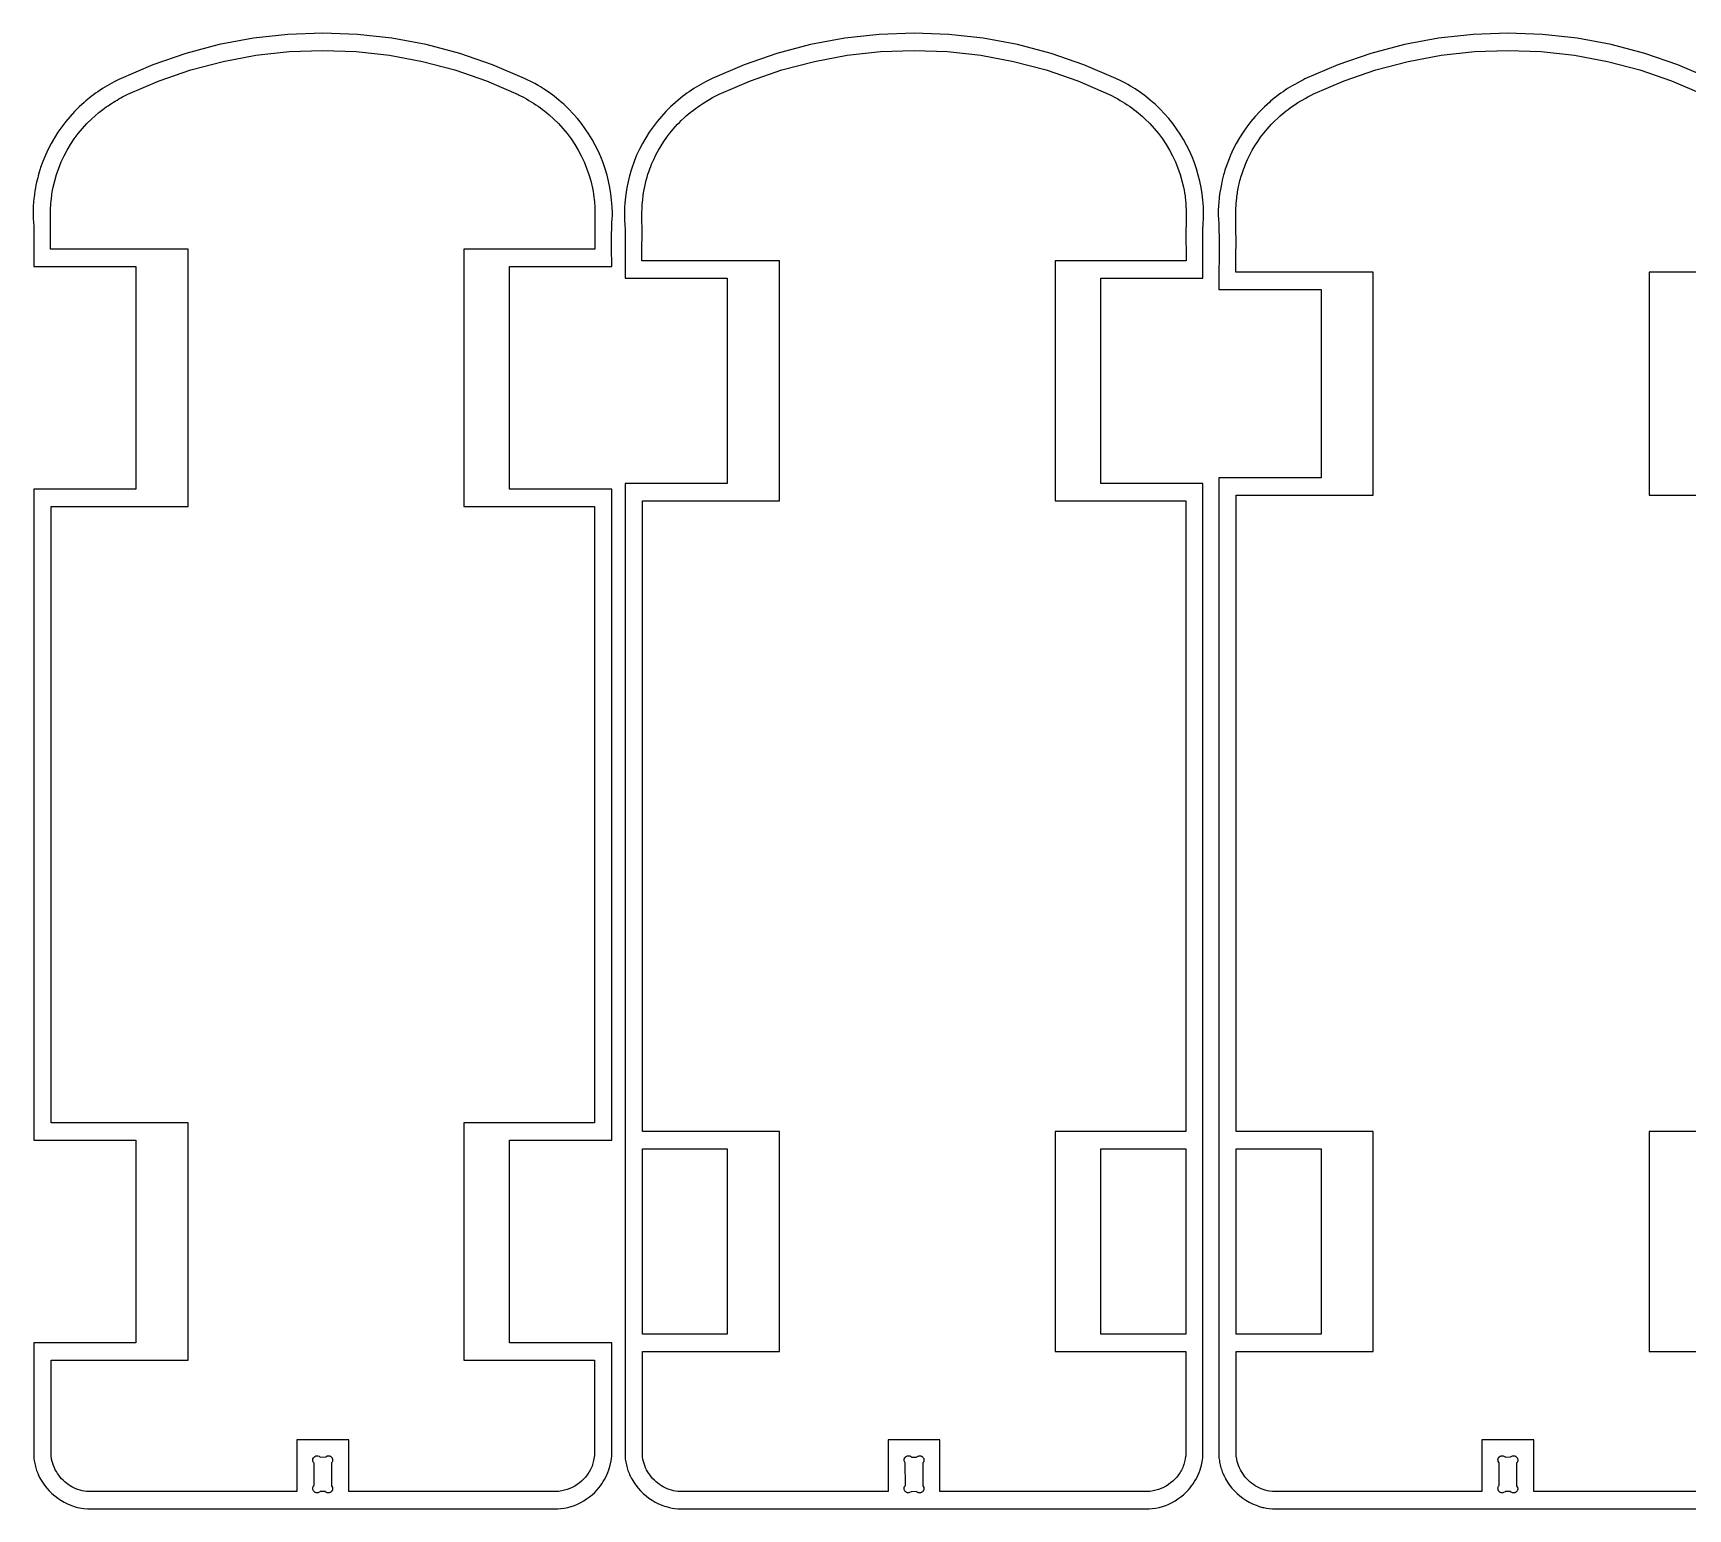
# Model space of a CAD drawing. Extents: x -1558 to 498, y -659 to 1005.
# Drawn here: x -739 to -167, y -66 to 445 of the extents above; entities that cross this region are included whole.
import ezdxf

# ---------------------------------------------------------------- set-up
doc = ezdxf.new("R2010")
doc.units = 0
doc.layers.add('SECTIONCUTEDGES', color=18, linetype='CONTINUOUS')

msp = doc.modelspace()

# ---------------------------------------------------------------- linework, layer by layer
at = {"layer": 'SECTIONCUTEDGES'}
for points in [[(-734.71, -58.83), (-733.85, -59.79), (-732.94, -60.69), (-731.96, -61.53), (-730.94, -62.31), (-729.87, -63.02), (-728.75, -63.66), (-727.6, -64.23), (-726.15, -64.82), (-724.87, -65.25), (-724.1, -65.46), (-723.42, -65.61), (-722.75, -65.74), (-721.84, -65.88), (-720.62, -66), (-557.87, -66), (-556.79, -65.9), (-555.61, -65.73), (-554.43, -65.48), (-553.27, -65.16), (-552.13, -64.78), (-551.02, -64.32), (-549.94, -63.8), (-548.89, -63.22), (-547.88, -62.57), (-546.91, -61.87), (-545.98, -61.1), (-545.1, -60.28), (-544.27, -59.41), (-543.69, -58.73), (-543.14, -58.03), (-542.62, -57.3), (-542.13, -56.55), (-541.68, -55.78), (-541.26, -54.99), (-540.88, -54.19), (-540.53, -53.36), (-540.22, -52.52), (-539.95, -51.67), (-539.71, -50.81), (-539.4, -49.35), (-539.27, -48.51), (-539.23, -48.18), (-539.22, -47.99), (-539.22, -8.56), (-574.58, -8.56), (-574.58, 61.58), (-539.22, 61.58), (-539.22, 286.85), (-574.58, 286.85), (-574.58, 363.97), (-539.22, 363.97), (-539.22, 365.08), (-539.25, 369.53), (-539.27, 371.75), (-539.26, 374.53), (-539.2, 377.74), (-539.12, 379.23), (-539.03, 380.5), (-538.99, 381.57), (-538.99, 382.42), (-539.06, 384.65), (-539.23, 386.87), (-539.49, 389.08), (-539.84, 391.27), (-540.29, 393.45), (-540.83, 395.61), (-541.47, 397.74), (-542.2, 399.85), (-543.01, 401.92), (-543.92, 403.95), (-544.91, 405.94), (-545.98, 407.89), (-547.14, 409.79), (-548.38, 411.64), (-549.7, 413.43), (-551.09, 415.17), (-552.56, 416.84), (-554.09, 418.45), (-555.7, 419.99), (-557.37, 421.47), (-559.1, 422.86), (-560.89, 424.19), (-562.85, 425.5), (-563.8, 426.09), (-564.63, 426.59), (-565.85, 427.28), (-566.5, 427.63), (-568.9, 428.82), (-569.36, 429.04), (-580.43, 433.79), (-591.8, 437.7), (-603.43, 440.77), (-615.25, 442.97), (-627.2, 444.3), (-639.22, 444.74), (-651.24, 444.3), (-663.2, 442.97), (-675.02, 440.77), (-686.65, 437.7), (-698.02, 433.79), (-709.75, 428.72), (-710.89, 428.15), (-711.34, 427.91), (-712.18, 427.46), (-713.01, 426.99), (-713.83, 426.51), (-714.64, 426.01), (-715.45, 425.51), (-716.24, 424.98), (-717.03, 424.45), (-717.81, 423.9), (-718.57, 423.34), (-719.33, 422.76), (-720.08, 422.18), (-721.16, 421.29), (-721.79, 420.75), (-723.48, 419.22), (-725.11, 417.6), (-726.66, 415.92), (-728.13, 414.17), (-729.53, 412.35), (-730.84, 410.48), (-732.06, 408.54), (-733.2, 406.56), (-734.25, 404.52), (-735.21, 402.44), (-736.07, 400.32), (-736.84, 398.17), (-736.95, 397.82), (-737.34, 396.59), (-737.69, 395.34), (-737.87, 394.62), (-738.22, 393.17), (-738.45, 392.08), (-738.62, 391.18), (-738.8, 390.12), (-738.96, 389.05), (-739.1, 387.98), (-739.16, 387.45), (-739.27, 386.38), (-739.38, 384.75), (-739.41, 384.19), (-739.45, 382.81), (-739.45, 382.25), (-739.43, 381.02), (-739.39, 380.23), (-739.34, 379.49), (-739.25, 377.72), (-739.2, 375.85), (-739.19, 374.8), (-739.19, 373.07), (-739.22, 367.66), (-739.23, 363.97), (-703.87, 363.97), (-703.87, 286.85), (-739.23, 286.85), (-739.23, 61.58), (-703.87, 61.58), (-703.87, -8.56), (-739.23, -8.56), (-739.22, -48.05), (-739.2, -48.28), (-739.15, -48.74), (-739.07, -49.29), (-738.99, -49.79), (-738.89, -50.29), (-738.79, -50.79), (-738.66, -51.28), (-738.53, -51.77), (-738.38, -52.25), (-738.22, -52.73), (-738.04, -53.21), (-737.85, -53.68), (-737.65, -54.15), (-737.44, -54.61), (-737.19, -55.12), (-736.9, -55.66), (-736.24, -56.76), (-735.51, -57.82)], [(-530.08, -58.83), (-529.22, -59.79), (-528.3, -60.69), (-527.33, -61.53), (-526.31, -62.31), (-525.24, -63.02), (-524.12, -63.66), (-522.97, -64.23), (-521.56, -64.81), (-520.89, -65.04), (-520.35, -65.22), (-519.57, -65.43), (-519.24, -65.51), (-518.34, -65.7), (-517.44, -65.85), (-516.31, -65.97), (-515.96, -66), (-353.23, -66), (-352.16, -65.9), (-350.97, -65.73), (-349.8, -65.48), (-348.64, -65.16), (-347.5, -64.78), (-346.39, -64.32), (-345.31, -63.8), (-344.26, -63.22), (-343.25, -62.57), (-342.27, -61.87), (-341.35, -61.1), (-340.47, -60.28), (-339.64, -59.41), (-339.06, -58.73), (-338.51, -58.03), (-337.99, -57.3), (-337.5, -56.55), (-337.05, -55.78), (-336.63, -54.99), (-336.25, -54.19), (-335.9, -53.36), (-335.59, -52.52), (-335.32, -51.67), (-335.08, -50.81), (-334.84, -49.7), (-334.71, -48.99), (-334.62, -48.37), (-334.59, -47.95), (-334.59, 288.84), (-369.94, 288.84), (-369.94, 359.98), (-334.59, 359.98), (-334.59, 361.41), (-334.65, 371.39), (-334.65, 372.1), (-334.61, 375.66), (-334.59, 377.09), (-334.54, 378.37), (-334.48, 379.43), (-334.44, 379.86), (-334.38, 381.13), (-334.36, 382.3), (-334.43, 384.65), (-334.6, 386.87), (-334.86, 389.08), (-335.21, 391.27), (-335.66, 393.45), (-336.2, 395.61), (-336.84, 397.74), (-337.56, 399.85), (-338.38, 401.92), (-339.28, 403.95), (-340.27, 405.94), (-341.35, 407.89), (-342.51, 409.79), (-343.75, 411.64), (-345.06, 413.43), (-346.46, 415.17), (-347.92, 416.84), (-349.46, 418.45), (-351.07, 419.99), (-352.74, 421.47), (-354.47, 422.86), (-356.26, 424.19), (-358.1, 425.43), (-358.81, 425.87), (-359.64, 426.38), (-360.54, 426.91), (-361.36, 427.36), (-363.06, 428.23), (-364.72, 429.03), (-375.8, 433.79), (-387.17, 437.7), (-398.8, 440.77), (-410.62, 442.97), (-422.57, 444.3), (-434.59, 444.74), (-446.61, 444.3), (-458.56, 442.97), (-470.39, 440.77), (-482.02, 437.7), (-493.39, 433.79), (-504.44, 429.04), (-506.71, 427.91), (-507.55, 427.46), (-508.38, 426.99), (-509.2, 426.51), (-510.01, 426.01), (-510.81, 425.51), (-511.61, 424.98), (-512.4, 424.45), (-513.17, 423.9), (-513.94, 423.34), (-514.7, 422.76), (-515.45, 422.18), (-516.33, 421.45), (-517.15, 420.75), (-518.85, 419.22), (-520.47, 417.6), (-522.02, 415.92), (-523.5, 414.17), (-524.89, 412.35), (-526.21, 410.48), (-527.43, 408.54), (-528.57, 406.56), (-529.62, 404.52), (-530.58, 402.44), (-531.44, 400.32), (-532.27, 397.99), (-532.6, 396.94), (-532.96, 395.7), (-533.06, 395.34), (-533.42, 393.9), (-533.67, 392.81), (-533.89, 391.71), (-534.08, 390.65), (-534.25, 389.59), (-534.33, 389.05), (-534.47, 387.98), (-534.58, 386.91), (-534.68, 385.84), (-534.77, 384.47), (-534.8, 383.64), (-534.82, 382.25), (-534.82, 381.81), (-534.77, 380.34), (-534.64, 378.2), (-534.6, 376.98), (-534.54, 371.91), (-534.54, 370.31), (-534.58, 365.42), (-534.6, 359.98), (-499.24, 359.98), (-499.24, 288.84), (-534.6, 288.84), (-534.59, -48.01), (-534.57, -48.28), (-534.52, -48.74), (-534.44, -49.29), (-534.36, -49.79), (-534.26, -50.29), (-534.15, -50.79), (-534.03, -51.28), (-533.9, -51.77), (-533.75, -52.25), (-533.58, -52.73), (-533.41, -53.21), (-533.22, -53.68), (-533.02, -54.15), (-532.81, -54.61), (-532.37, -55.47), (-532.29, -55.62), (-531.61, -56.76), (-530.88, -57.82)], [(-730.09, -54.98), (-730.56, -54.37), (-731, -53.75), (-731.4, -53.1), (-731.77, -52.43), (-732.1, -51.74), (-732.39, -51.03), (-732.65, -50.31), (-732.86, -49.57), (-733.04, -48.83), (-733.24, -47.48), (-733.24, -14.55), (-685.82, -14.55), (-685.82, 67.57), (-733.24, 67.57), (-733.24, 280.86), (-685.82, 280.86), (-685.82, 369.95), (-733.38, 369.95), (-733.39, 374.01), (-733.43, 382.9), (-733.4, 384.17), (-733.35, 385.18), (-733.3, 385.88), (-733.23, 386.58), (-733.12, 387.63), (-732.98, 388.68), (-732.93, 389.03), (-732.7, 390.41), (-732.49, 391.43), (-731.95, 393.66), (-731.31, 395.86), (-730.55, 398.02), (-729.69, 400.14), (-728.72, 402.21), (-727.64, 404.24), (-726.47, 406.2), (-725.2, 408.11), (-723.83, 409.95), (-722.37, 411.71), (-720.82, 413.4), (-719.19, 415.01), (-717.95, 416.14), (-716.65, 417.23), (-716.21, 417.59), (-715.32, 418.29), (-714.73, 418.73), (-714.13, 419.17), (-713.52, 419.59), (-712.91, 420.01), (-712.29, 420.42), (-711.67, 420.81), (-711.04, 421.2), (-710.4, 421.58), (-709.76, 421.95), (-709.11, 422.31), (-708.46, 422.66), (-706.85, 423.47), (-706.66, 423.56), (-695.86, 428.2), (-684.91, 431.97), (-673.7, 434.92), (-662.32, 437.05), (-650.8, 438.32), (-639.22, 438.75), (-627.65, 438.32), (-616.13, 437.05), (-604.74, 434.92), (-593.54, 431.97), (-582.58, 428.2), (-571.62, 423.49), (-571.25, 423.31), (-569.52, 422.41), (-568.69, 421.95), (-567.86, 421.47), (-567.05, 420.98), (-566.24, 420.47), (-565.45, 419.95), (-564.66, 419.41), (-563.89, 418.86), (-563.13, 418.29), (-562.38, 417.7), (-561.64, 417.1), (-560.91, 416.49), (-559.25, 415.01), (-557.62, 413.4), (-556.08, 411.71), (-554.62, 409.94), (-553.25, 408.11), (-551.98, 406.2), (-550.8, 404.24), (-549.73, 402.21), (-548.76, 400.14), (-547.89, 398.02), (-547.14, 395.85), (-546.49, 393.66), (-545.89, 391.09), (-545.66, 389.89), (-545.52, 389.02), (-545.37, 387.98), (-545.29, 387.28), (-545.18, 386.23), (-545.07, 384.66), (-545.03, 383.65), (-545.02, 383.14), (-545.01, 382.13), (-545.04, 378.07), (-545.06, 369.95), (-590.36, 369.95), (-590.36, 280.86), (-545.2, 280.86), (-545.2, 67.57), (-590.36, 67.57), (-590.36, -14.55), (-545.2, -14.55), (-545.21, -47.51), (-545.36, -48.72), (-545.46, -49.22), (-545.58, -49.71), (-545.71, -50.2), (-545.86, -50.68), (-546.03, -51.15), (-546.22, -51.62), (-546.43, -52.08), (-546.66, -52.54), (-546.9, -52.98), (-547.16, -53.41), (-547.44, -53.84), (-547.73, -54.25), (-548.33, -55.01), (-548.97, -55.72), (-549.67, -56.39), (-550.41, -57.01), (-551.19, -57.58), (-552, -58.09), (-552.85, -58.55), (-553.73, -58.95), (-554.63, -59.29), (-555.55, -59.57), (-556.49, -59.79), (-557.62, -59.96), (-558.24, -60.01), (-630.24, -60.01), (-630.24, -42.05), (-648.2, -42.05), (-648.2, -60.01), (-720.28, -60.01), (-720.96, -59.94), (-721.71, -59.84), (-722.46, -59.69), (-723.19, -59.5), (-723.92, -59.27), (-724.63, -59), (-725.32, -58.69), (-726, -58.35), (-726.66, -57.97), (-727.29, -57.55), (-727.9, -57.1), (-728.49, -56.62), (-729.05, -56.1), (-729.58, -55.55)], [(-525.45, -54.98), (-525.93, -54.37), (-526.36, -53.75), (-526.77, -53.1), (-527.14, -52.43), (-527.47, -51.74), (-527.76, -51.03), (-528.02, -50.31), (-528.23, -49.57), (-528.41, -48.83), (-528.55, -48.04), (-528.6, -47.61), (-528.61, -47.49), (-528.61, -11.56), (-481.19, -11.56), (-481.19, 64.58), (-528.61, 64.58), (-528.61, 282.86), (-481.19, 282.86), (-481.19, 365.97), (-528.75, 365.97), (-528.73, 370.42), (-528.69, 374.88), (-528.7, 377.1), (-528.75, 379.9), (-528.76, 381.23), (-528.74, 382.75), (-528.7, 383.9), (-528.62, 385.37), (-528.48, 387.01), (-528.29, 388.64), (-528.16, 389.51), (-528.08, 390.05), (-527.88, 391.13), (-527.78, 391.67), (-527.54, 392.74), (-527.27, 393.81), (-526.98, 394.87), (-526.66, 395.92), (-526.4, 396.68), (-526.04, 397.71), (-525.7, 398.6), (-525.4, 399.35), (-524.68, 400.99), (-523.9, 402.61), (-523.05, 404.19), (-522.14, 405.73), (-521.17, 407.24), (-520.14, 408.7), (-519.06, 410.13), (-517.91, 411.51), (-516.39, 413.19), (-515.75, 413.84), (-515.13, 414.46), (-514.1, 415.43), (-513.4, 416.07), (-512.71, 416.66), (-512.02, 417.23), (-511.67, 417.52), (-510.96, 418.07), (-510.24, 418.62), (-509.51, 419.15), (-508.68, 419.74), (-507.72, 420.37), (-506.76, 420.99), (-505.78, 421.58), (-505.28, 421.87), (-504.28, 422.42), (-502.03, 423.56), (-491.23, 428.2), (-480.28, 431.97), (-469.07, 434.92), (-457.68, 437.05), (-446.17, 438.32), (-434.59, 438.75), (-423.01, 438.32), (-411.5, 437.05), (-400.11, 434.92), (-388.91, 431.97), (-377.95, 428.2), (-366.51, 423.26), (-365.02, 422.49), (-364.05, 421.95), (-363.23, 421.47), (-362.42, 420.98), (-361.61, 420.47), (-360.82, 419.95), (-360.03, 419.41), (-359.26, 418.86), (-358.5, 418.29), (-357.74, 417.7), (-357, 417.1), (-356.27, 416.49), (-355.51, 415.82), (-354.71, 415.1), (-352.99, 413.4), (-351.44, 411.71), (-349.99, 409.94), (-348.62, 408.11), (-347.35, 406.2), (-346.17, 404.24), (-345.1, 402.21), (-344.13, 400.14), (-343.26, 398.02), (-342.51, 395.85), (-341.86, 393.66), (-341.33, 391.43), (-341.12, 390.43), (-340.95, 389.42), (-340.81, 388.4), (-340.77, 388.06), (-340.64, 386.69), (-340.58, 386), (-340.49, 384.62), (-340.45, 383.52), (-340.42, 382.02), (-340.42, 380.52), (-340.46, 378.27), (-340.48, 376.77), (-340.47, 372.55), (-340.45, 370), (-340.43, 365.97), (-385.73, 365.97), (-385.73, 282.86), (-340.57, 282.86), (-340.57, 64.58), (-385.73, 64.58), (-385.73, -11.56), (-340.57, -11.56), (-340.58, -47.62), (-340.63, -48.03), (-340.71, -48.58), (-340.83, -49.22), (-340.94, -49.71), (-341.08, -50.2), (-341.23, -50.68), (-341.4, -51.15), (-341.59, -51.62), (-341.8, -52.08), (-342.03, -52.54), (-342.27, -52.98), (-342.53, -53.41), (-342.8, -53.84), (-343.1, -54.25), (-343.69, -55.01), (-344.34, -55.72), (-345.04, -56.39), (-345.78, -57.01), (-346.55, -57.58), (-347.37, -58.09), (-348.22, -58.55), (-349.1, -58.95), (-350, -59.29), (-350.92, -59.57), (-351.86, -59.79), (-352.86, -59.94), (-353.52, -60.01), (-425.61, -60.01), (-425.61, -42.05), (-443.57, -42.05), (-443.57, -60.01), (-515.74, -60), (-516.33, -59.94), (-517.08, -59.84), (-517.82, -59.69), (-518.56, -59.5), (-519.28, -59.27), (-519.99, -59), (-520.69, -58.69), (-521.37, -58.35), (-522.02, -57.97), (-522.66, -57.55), (-523.27, -57.1), (-523.86, -56.62), (-524.42, -56.1), (-524.95, -55.55)], [(-528.61, -5.57), (-528.61, 58.59), (-499.24, 58.59), (-499.24, -5.57)], [(-369.94, -5.57), (-369.94, 58.59), (-340.57, 58.59), (-340.57, -5.57)], [(-323.1, -5.57), (-323.1, 58.59), (-293.72, 58.59), (-293.72, -5.57)], [(-642.34, -59.87), (-642.46, -59.69), (-642.55, -59.5), (-642.62, -59.29), (-642.65, -59.08), (-642.66, -58.86), (-642.64, -58.71), (-642.61, -58.55), (-642.56, -58.41), (-642.49, -58.26), (-642.41, -58.13), (-642.37, -58.06), (-642.29, -57.98), (-642.25, -57.95), (-642.22, -57.9), (-642.23, -50.12), (-642.36, -49.99), (-642.51, -49.73), (-642.63, -49.38), (-642.65, -49.02), (-642.59, -48.66), (-642.44, -48.33), (-642.21, -48.04), (-641.93, -47.82), (-641.59, -47.67), (-641.23, -47.6), (-640.87, -47.63), (-640.48, -47.76), (-640.18, -47.97), (-640.16, -48), (-640.1, -48.04), (-638.31, -48.03), (-638.1, -47.92), (-637.82, -47.76), (-637.64, -47.67), (-637.54, -47.64), (-637.39, -47.6), (-637.24, -47.6), (-637.08, -47.61), (-636.97, -47.63), (-636.86, -47.66), (-636.76, -47.7), (-636.66, -47.74), (-636.56, -47.79), (-636.46, -47.85), (-636.37, -47.91), (-636.29, -47.98), (-636.21, -48.06), (-636.14, -48.14), (-636.07, -48.23), (-635.98, -48.37), (-635.91, -48.52), (-635.85, -48.67), (-635.81, -48.83), (-635.79, -49), (-635.79, -49.16), (-635.8, -49.32), (-635.84, -49.48), (-635.88, -49.63), (-635.95, -49.78), (-636.03, -49.92), (-636.18, -50.09), (-636.21, -50.11), (-636.23, -50.15), (-636.22, -57.93), (-636.2, -57.99), (-635.88, -58.55), (-635.83, -58.7), (-635.79, -58.85), (-635.79, -58.9), (-635.79, -59.06), (-635.8, -59.17), (-635.82, -59.27), (-635.85, -59.38), (-635.89, -59.48), (-635.93, -59.59), (-635.98, -59.68), (-636.04, -59.78), (-636.1, -59.87), (-636.18, -59.95), (-636.25, -60.03), (-636.33, -60.1), (-636.49, -60.22), (-636.63, -60.3), (-636.79, -60.36), (-636.94, -60.41), (-637.11, -60.44), (-637.27, -60.45), (-637.35, -60.45), (-637.51, -60.44), (-637.67, -60.41), (-637.82, -60.36), (-637.97, -60.29), (-638.11, -60.21), (-638.25, -60.1), (-638.31, -60.03), (-638.34, -60.02), (-640.12, -60.02), (-640.39, -60.15), (-640.67, -60.31), (-640.81, -60.38), (-640.96, -60.43), (-641.07, -60.45), (-641.23, -60.45), (-641.36, -60.44), (-641.53, -60.41), (-641.69, -60.35), (-641.85, -60.28), (-641.92, -60.24), (-642.06, -60.14), (-642.19, -60.03)], [(-437.6, -59.99), (-437.71, -59.85), (-437.81, -59.71), (-437.89, -59.56), (-437.95, -59.4), (-437.99, -59.23), (-438.01, -59.06), (-438.01, -58.87), (-437.99, -58.69), (-437.95, -58.5), (-437.92, -58.42), (-437.84, -58.24), (-437.74, -58.08), (-437.59, -57.9), (-437.61, -50.08), (-437.75, -49.83), (-437.91, -49.54), (-437.97, -49.4), (-438.01, -49.25), (-438.02, -49.2), (-438.03, -49.05), (-438.01, -48.89), (-437.99, -48.78), (-437.96, -48.67), (-437.93, -48.57), (-437.88, -48.47), (-437.83, -48.37), (-437.77, -48.27), (-437.71, -48.18), (-437.64, -48.1), (-437.56, -48.02), (-437.48, -47.95), (-437.32, -47.83), (-437.25, -47.79), (-437.1, -47.72), (-437.03, -47.69), (-436.87, -47.64), (-436.71, -47.61), (-436.54, -47.6), (-436.38, -47.6), (-436.22, -47.63), (-436.07, -47.67), (-435.92, -47.72), (-435.77, -47.8), (-435.64, -47.89), (-435.56, -47.95), (-435.49, -48.03), (-435.46, -48.04), (-433.71, -48.04), (-433.62, -48.01), (-433.1, -47.71), (-432.96, -47.65), (-432.81, -47.61), (-432.66, -47.6), (-432.55, -47.6), (-432.44, -47.61), (-432.34, -47.63), (-432.23, -47.66), (-432.13, -47.7), (-432.02, -47.74), (-431.93, -47.79), (-431.83, -47.85), (-431.74, -47.91), (-431.66, -47.98), (-431.58, -48.06), (-431.51, -48.14), (-431.39, -48.3), (-431.31, -48.44), (-431.25, -48.6), (-431.2, -48.75), (-431.17, -48.92), (-431.16, -49.08), (-431.16, -49.24), (-431.19, -49.4), (-431.23, -49.56), (-431.28, -49.71), (-431.32, -49.78), (-431.4, -49.92), (-431.51, -50.06), (-431.58, -50.12), (-431.59, -50.15), (-431.59, -57.91), (-431.57, -57.99), (-431.25, -58.55), (-431.19, -58.7), (-431.16, -58.85), (-431.16, -58.9), (-431.16, -59.06), (-431.17, -59.17), (-431.19, -59.27), (-431.22, -59.38), (-431.26, -59.48), (-431.3, -59.59), (-431.35, -59.68), (-431.41, -59.78), (-431.47, -59.87), (-431.54, -59.95), (-431.62, -60.03), (-431.7, -60.1), (-431.86, -60.22), (-432, -60.3), (-432.15, -60.36), (-432.31, -60.41), (-432.47, -60.44), (-432.64, -60.45), (-432.8, -60.45), (-432.96, -60.42), (-433.04, -60.41), (-433.19, -60.36), (-433.34, -60.29), (-433.48, -60.21), (-433.63, -60.09), (-433.69, -60.02), (-433.72, -60.01), (-435.55, -60.04), (-436.15, -60.37), (-436.34, -60.43), (-436.58, -60.45), (-436.7, -60.44), (-436.87, -60.41), (-437.03, -60.36), (-437.19, -60.29), (-437.34, -60.21), (-437.48, -60.1)], [(-232.12, -59.95), (-232.2, -59.85), (-232.28, -59.74), (-232.34, -59.63), (-232.4, -59.51), (-232.44, -59.38), (-232.47, -59.25), (-232.49, -59.12), (-232.5, -58.93), (-232.48, -58.73), (-232.44, -58.54), (-232.38, -58.35), (-232.29, -58.17), (-232.17, -58), (-232.08, -57.91), (-232.07, -57.89), (-232.08, -50.13), (-232.1, -50.08), (-232.42, -49.43), (-232.47, -49.29), (-232.5, -49.16), (-232.51, -49.02), (-232.5, -48.88), (-232.47, -48.75), (-232.43, -48.61), (-232.38, -48.48), (-232.31, -48.35), (-232.24, -48.23), (-232.15, -48.12), (-232.05, -48.02), (-231.94, -47.93), (-231.83, -47.84), (-231.7, -47.77), (-231.57, -47.71), (-231.44, -47.66), (-231.23, -47.62), (-231.01, -47.6), (-230.93, -47.6), (-230.72, -47.63), (-230.5, -47.69), (-230.43, -47.71), (-230.23, -47.81), (-230.05, -47.95), (-230, -48.01), (-229.96, -48.04), (-228.17, -48.03), (-227.47, -47.68), (-227.34, -47.64), (-227.2, -47.61), (-227.07, -47.6), (-226.93, -47.61), (-226.86, -47.62), (-226.66, -47.68), (-226.52, -47.73), (-226.4, -47.8), (-226.28, -47.87), (-226.17, -47.96), (-226.06, -48.06), (-225.97, -48.17), (-225.89, -48.28), (-225.82, -48.41), (-225.76, -48.54), (-225.71, -48.67), (-225.66, -48.88), (-225.65, -49.1), (-225.66, -49.32), (-225.67, -49.39), (-225.73, -49.61), (-225.77, -49.71), (-225.86, -49.88), (-225.92, -49.97), (-226.01, -50.07), (-226.07, -50.13), (-226.08, -50.16), (-226.08, -57.89), (-226.06, -57.97), (-225.73, -58.63), (-225.69, -58.76), (-225.66, -58.89), (-225.65, -58.96), (-225.65, -59.1), (-225.67, -59.24), (-225.72, -59.44), (-225.78, -59.57), (-225.84, -59.7), (-225.92, -59.82), (-226.01, -59.93), (-226.11, -60.03), (-226.21, -60.13), (-226.33, -60.21), (-226.45, -60.28), (-226.58, -60.34), (-226.72, -60.39), (-226.93, -60.43), (-227.15, -60.45), (-227.29, -60.44), (-227.51, -60.41), (-227.65, -60.37), (-227.89, -60.26), (-228.14, -60.07), (-228.15, -60.04), (-228.19, -60.02), (-228.2, -60.01), (-229.98, -60.02), (-230.03, -60.04), (-230.63, -60.37), (-230.83, -60.43), (-230.95, -60.45), (-231.14, -60.44), (-231.39, -60.4), (-231.59, -60.33), (-231.71, -60.28), (-231.82, -60.21), (-231.93, -60.13), (-232.03, -60.05)]]:
    msp.add_lwpolyline(points, close=True, dxfattribs=at)
for points in [[(-159.19, 429.03), (-170.28, 433.79), (-181.65, 437.7), (-193.28, 440.77), (-205.11, 442.97), (-217.06, 444.3), (-229.08, 444.74), (-241.1, 444.3), (-253.05, 442.97), (-264.87, 440.77), (-276.5, 437.7), (-287.87, 433.79), (-299.3, 428.87), (-300.06, 428.5), (-300.97, 428.03), (-302.03, 427.46), (-302.86, 426.99), (-303.68, 426.51), (-304.5, 426.01), (-305.3, 425.51), (-306.1, 424.98), (-306.88, 424.45), (-307.66, 423.9), (-308.43, 423.34), (-309.19, 422.76), (-309.93, 422.18), (-311.2, 421.13), (-311.48, 420.89), (-313.33, 419.22), (-314.96, 417.6), (-316.51, 415.92), (-317.99, 414.17), (-319.38, 412.35), (-320.69, 410.48), (-321.92, 408.54), (-323.06, 406.56), (-324.11, 404.52), (-325.06, 402.44), (-325.93, 400.32), (-326.87, 397.64), (-326.98, 397.29), (-327.29, 396.24), (-327.44, 395.7), (-327.82, 394.26), (-327.91, 393.9), (-328.23, 392.44), (-328.47, 391.18), (-328.66, 390.12), (-328.82, 389.05), (-328.95, 387.98), (-329.02, 387.45), (-329.12, 386.38), (-329.24, 384.75), (-329.29, 383.64), (-329.31, 382.25), (-329.3, 381.57), (-329.26, 380.35), (-329.15, 378.72), (-329.09, 377.29), (-329.03, 373.55), (-329.01, 370.02), (-329.02, 367.4), (-329.07, 361.66), (-329.08, 356), (-293.72, 356), (-293.72, 290.83), (-329.08, 290.83), (-329.08, -48.05), (-329.05, -48.35), (-329, -48.74), (-328.93, -49.29), (-328.85, -49.79), (-328.75, -50.29), (-328.64, -50.79), (-328.52, -51.28), (-328.38, -51.77), (-328.23, -52.25), (-328.07, -52.73), (-327.9, -53.21), (-327.71, -53.68), (-327.51, -54.15), (-327.3, -54.61), (-326.84, -55.5), (-326.76, -55.64), (-326.09, -56.76), (-325.36, -57.82), (-324.57, -58.83), (-323.71, -59.79), (-322.79, -60.69), (-321.82, -61.53), (-320.79, -62.31), (-319.72, -63.02), (-318.61, -63.66), (-317.45, -64.23), (-316.19, -64.76), (-315.57, -64.98), (-315.12, -65.13), (-313.95, -65.46), (-313.5, -65.56), (-312.6, -65.74), (-311.7, -65.88), (-310.51, -65.99), (-147.72, -66)], [(-148, -60.01), (-220.1, -60.01), (-220.1, -42.05), (-238.06, -42.05), (-238.06, -60.01), (-310.23, -60), (-310.54, -59.97), (-311.57, -59.84), (-312.31, -59.69), (-313.05, -59.5), (-313.77, -59.27), (-314.48, -59), (-315.18, -58.69), (-315.85, -58.35), (-316.51, -57.97), (-317.15, -57.55), (-317.76, -57.1), (-318.34, -56.62), (-318.9, -56.1), (-319.44, -55.55), (-319.94, -54.98), (-320.41, -54.37), (-320.85, -53.75), (-321.25, -53.1), (-321.62, -52.43), (-321.95, -51.74), (-322.25, -51.03), (-322.5, -50.31), (-322.72, -49.57), (-322.89, -48.83), (-323.08, -47.71), (-323.1, -47.48), (-323.1, -11.56), (-275.68, -11.56), (-275.68, 64.58), (-323.1, 64.58), (-323.1, 284.85), (-275.68, 284.85), (-275.68, 361.99), (-323.23, 361.99), (-323.22, 366.84), (-323.16, 373.44), (-323.17, 376.05), (-323.2, 378.16), (-323.25, 380.62), (-323.25, 382.11), (-323.21, 383.33), (-323.17, 384.3), (-323.14, 384.79), (-323.08, 385.76), (-322.99, 386.73), (-322.89, 387.69), (-322.83, 388.18), (-322.69, 389.23), (-322.61, 389.8), (-322.51, 390.36), (-322.41, 390.93), (-322.3, 391.49), (-322.18, 392.06), (-322.06, 392.62), (-321.92, 393.18), (-321.78, 393.73), (-321.63, 394.29), (-321.47, 394.84), (-321.06, 396.16), (-320.58, 397.54), (-320.27, 398.38), (-319.88, 399.35), (-319.17, 400.99), (-318.38, 402.61), (-317.54, 404.19), (-316.63, 405.73), (-315.66, 407.24), (-314.63, 408.7), (-313.54, 410.13), (-312.4, 411.51), (-310.87, 413.19), (-309.79, 414.3), (-308.59, 415.43), (-307.88, 416.07), (-307.2, 416.66), (-306.51, 417.23), (-305.8, 417.8), (-305.09, 418.35), (-304.37, 418.89), (-303.63, 419.41), (-302.69, 420.06), (-301.73, 420.68), (-300.75, 421.29), (-300.26, 421.58), (-299.27, 422.15), (-298.26, 422.69), (-296.73, 423.46), (-296.52, 423.56), (-285.72, 428.2), (-274.76, 431.97), (-263.56, 434.92), (-252.17, 437.05), (-240.66, 438.32), (-229.08, 438.75), (-217.5, 438.32), (-205.99, 437.05), (-194.6, 434.92), (-183.39, 431.97), (-172.44, 428.2), (-161.42, 423.46)], [(-134.92, 361.99), (-180.22, 361.99), (-180.22, 284.85), (-135.05, 284.85)], [(-135.06, 64.58), (-180.22, 64.58), (-180.22, -11.56), (-135.06, -11.56)]]:
    msp.add_lwpolyline(points, dxfattribs=at)

doc.saveas('drawing.dxf')
